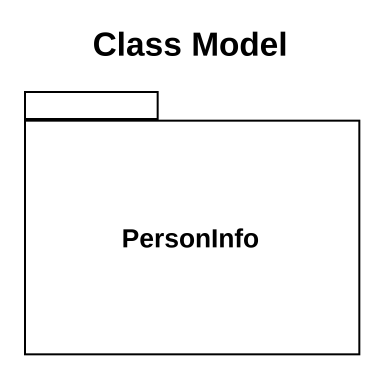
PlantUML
@startuml
title Class Model
package PersonInfo {
}
@enduml
